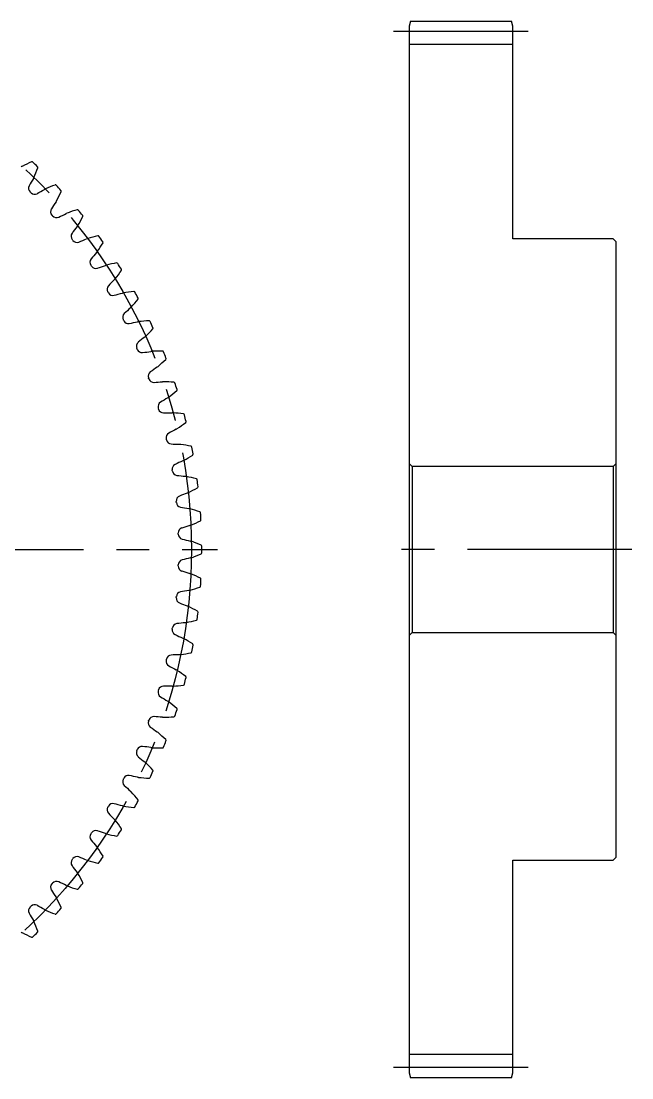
# Model space of a CAD drawing. Extents: x -2 to 144, y -8 to 114.
# Drawn here: x 84.6 to 143.5, y 10 to 112 of the extents above; entities that cross this region are included whole.
import ezdxf

# ---------------------------------------------------------------- set-up
doc = ezdxf.new("R2010")
doc.units = 0
doc.header["$LTSCALE"] = 0.5
doc.linetypes.add('CENTER', pattern=[50.8, 31.75, -6.35, 6.35, -6.35])
doc.layers.add('MSM_CENTER', color=1, linetype='CENTER')
doc.layers.add('MSM_CONTINUOUS', color=7, linetype='CONTINUOUS')

msp = doc.modelspace()

# ---------------------------------------------------------------- linework, layer by layer
at = {"layer": 'MSM_CENTER'}
for p, q in [((133.5, 111), (120.5, 111)), ((-1.5, 61), (103.5, 61)), ((143.5, 61), (120.5, 61)), ((133.5, 11), (120.5, 11))]:
    msp.add_line(p, q, dxfattribs=at)
msp.add_circle((51, 61), 50, dxfattribs=at)
at = {"layer": 'MSM_CONTINUOUS'}
for p, q in [((122.13, 112), (122, 111.5)), ((122, 111.5), (122, 10.5)), ((122.13, 112), (131.87, 112)), ((132, 111.5), (131.87, 112)), ((132, 91), (132, 111.5)), ((132, 109.75), (122, 109.75)), ((141.7, 91), (132, 91)), ((142, 90.7), (141.7, 91)), ((142, 31.3), (142, 90.7)), ((122.3, 69), (122, 69.3)), ((122.3, 69), (122.3, 53)), ((141.7, 69), (122.3, 69)), ((142, 69.3), (141.7, 69)), ((141.7, 69), (141.7, 53)), ((122, 52.7), (122.3, 53)), ((122.3, 53), (141.7, 53)), ((141.7, 53), (142, 52.7)), ((132, 10.5), (132, 31)), ((132, 31), (141.7, 31)), ((141.7, 31), (142, 31.3)), ((132, 12.25), (122, 12.25)), ((122, 10.5), (122.13, 10)), ((131.87, 10), (132, 10.5)), ((131.87, 10), (122.13, 10))]:
    msp.add_line(p, q, dxfattribs=at)
for centre, radius, start, end in [((85.04, 97.25), 0.831, 117.7, 124.794), ((92.4, 83.22), 16.67, 114.2292, 117.7), ((85.6, 98.33), 0.1, 47.1759, 114.2292), ((51, 61), 51, 46.4241, 47.1759), ((86.09, 97.88), 0.1, 339.3708, 46.4235), ((85.04, 97.25), 0.831, 328.806, 335.9), ((70.58, 103.71), 16.67, 335.9, 339.3708), ((85.78, 95.87), 0.5, 151.8598, 225.0691), ((98.91, 88.85), 15.38, 148.806, 151.8598), ((93.71, 80.58), 16.67, 110.6292, 114.1), ((87.88, 96.09), 0.1, 43.5759, 110.6292), ((51, 61), 51, 42.8241, 43.5759), ((51, 61), 48.75, 44.9309, 45.0691), ((85.87, 95.78), 0.5, 224.9309, 298.1402), ((78.85, 108.91), 15.38, 298.1402, 301.194), ((87.25, 95.04), 0.831, 114.1, 121.194), ((73.22, 102.4), 16.67, 332.3, 335.7708), ((88.33, 95.6), 0.1, 335.7708, 42.8235), ((87.9, 93.61), 0.5, 148.2598, 221.4691), ((100.56, 85.78), 15.38, 145.206, 148.2598), ((87.25, 95.04), 0.831, 325.206, 332.3), ((51, 61), 48.75, 41.3309, 41.4691), ((87.98, 93.53), 0.5, 221.3309, 294.5402), ((81.8, 107.07), 15.38, 294.5402, 297.594), ((89.31, 92.69), 0.831, 110.5, 117.594), ((94.86, 77.86), 16.67, 107.0292, 110.5), ((90.01, 93.7), 0.1, 39.9759, 107.0292), ((75.78, 100.92), 16.67, 328.7, 332.1708), ((51, 61), 51, 39.2241, 39.9759), ((90.43, 93.19), 0.1, 332.1708, 39.2246), ((102.02, 82.62), 15.38, 141.606, 144.6598), ((89.31, 92.69), 0.831, 321.606, 328.7), ((89.88, 91.23), 0.5, 144.6598, 217.8691), ((51, 61), 48.75, 37.7309, 37.8691), ((89.95, 91.14), 0.5, 217.7309, 290.9402), ((84.63, 105.04), 15.38, 290.9402, 293.994), ((91.23, 90.23), 0.831, 106.9, 113.994), ((95.83, 75.07), 16.67, 103.4292, 106.9), ((91.98, 91.19), 0.1, 36.376, 103.4292), ((51, 61), 51, 35.6241, 36.3759), ((78.24, 99.29), 16.67, 325.1, 328.5708), ((92.37, 90.65), 0.1, 328.5708, 35.6246), ((91.7, 88.73), 0.5, 141.0598, 214.2691), ((103.28, 79.38), 15.38, 138.006, 141.0598), ((91.23, 90.23), 0.831, 318.006, 325.1), ((51, 61), 48.75, 34.1309, 34.2691), ((91.77, 88.63), 0.5, 214.1309, 287.3402), ((87.33, 102.84), 15.38, 287.3402, 290.394), ((92.98, 87.64), 0.831, 103.3, 110.394), ((96.62, 72.23), 16.67, 99.8292, 103.3), ((80.59, 97.5), 16.67, 321.5, 324.9708), ((93.8, 88.55), 0.1, 32.776, 99.8292), ((51, 61), 51, 32.0241, 32.7759), ((94.15, 87.99), 0.1, 324.9708, 32.0246), ((104.33, 76.06), 15.38, 134.406, 137.4598), ((92.98, 87.64), 0.831, 314.406, 321.5), ((93.36, 86.12), 0.5, 137.4598, 210.6691), ((51, 61), 48.75, 30.5309, 30.6691), ((93.42, 86.02), 0.5, 210.5309, 283.7402), ((89.89, 100.48), 15.38, 283.7402, 286.794), ((94.57, 84.95), 0.831, 99.7, 106.794), ((97.24, 69.34), 16.67, 96.2292, 99.7), ((95.44, 85.81), 0.1, 29.176, 96.2292), ((51, 61), 51, 28.4241, 29.1759), ((82.82, 95.57), 16.67, 317.9, 321.3708), ((95.76, 85.23), 0.1, 321.3708, 28.4246), ((94.86, 83.41), 0.5, 133.8598, 207.0691), ((105.17, 72.68), 15.38, 130.806, 133.8598), ((94.57, 84.95), 0.831, 310.806, 317.9), ((51, 61), 48.75, 26.9309, 27.0691), ((94.91, 83.31), 0.5, 206.9309, 280.1402), ((92.29, 97.96), 15.38, 280.1402, 283.194), ((95.99, 82.17), 0.831, 96.1, 103.194), ((97.67, 66.42), 16.67, 92.6292, 96.1), ((96.91, 82.97), 0.1, 25.576, 92.6292), ((51, 61), 51, 24.8241, 25.5759), ((84.93, 93.5), 16.67, 314.3, 317.7708), ((97.2, 82.37), 0.1, 317.7708, 24.8246), ((96.18, 80.61), 0.5, 130.2598, 203.4691), ((105.8, 69.26), 15.38, 127.206, 130.2598), ((95.99, 82.17), 0.831, 307.206, 314.3), ((51, 61), 48.75, 23.3309, 23.4691), ((96.22, 80.51), 0.5, 203.3309, 276.5402), ((94.53, 95.29), 15.38, 276.5402, 279.594), ((97.23, 79.3), 0.831, 92.5, 99.594), ((97.92, 63.48), 16.67, 89.0292, 92.5), ((98.2, 80.05), 0.1, 21.976, 89.0292), ((51, 61), 51, 21.2241, 21.9759), ((106.21, 65.8), 15.38, 123.606, 126.6598), ((97.23, 79.3), 0.831, 303.606, 310.7), ((86.9, 91.31), 16.67, 310.7, 314.1708), ((98.45, 79.43), 0.1, 314.1708, 21.2246), ((97.32, 77.74), 0.5, 126.6598, 199.8691), ((51, 61), 48.75, 19.7309, 19.8691), ((97.36, 77.63), 0.5, 199.7309, 272.9402), ((96.59, 92.49), 15.38, 272.9402, 275.994), ((98.29, 76.36), 0.831, 88.9, 95.994), ((97.98, 60.53), 16.67, 85.4292, 88.9), ((99.3, 77.05), 0.1, 18.376, 85.4292), ((51, 61), 51, 17.6241, 18.3759), ((106.4, 62.32), 15.38, 120.006, 123.0598), ((98.29, 76.36), 0.831, 300.006, 307.1), ((88.74, 89), 16.67, 307.1, 310.5708), ((99.51, 76.41), 0.1, 310.5708, 17.6246), ((98.28, 74.8), 0.5, 123.0598, 196.2691), ((51, 61), 48.75, 16.1309, 16.2691), ((98.31, 74.68), 0.5, 196.1309, 269.3402), ((98.48, 89.57), 15.38, 269.3402, 272.394), ((99.16, 73.37), 0.831, 85.3, 92.394), ((97.86, 57.58), 16.67, 81.8292, 85.3), ((100.22, 73.98), 0.1, 14.776, 81.8292), ((51, 61), 51, 14.0241, 14.7759), ((106.37, 58.84), 15.38, 116.406, 119.4598), ((99.16, 73.37), 0.831, 296.406, 303.5), ((90.42, 86.57), 16.67, 303.5, 306.9708), ((100.38, 73.33), 0.1, 306.9708, 14.0246), ((99.05, 71.8), 0.5, 119.4598, 192.6691), ((51, 61), 48.75, 12.5309, 12.6691), ((99.08, 71.69), 0.5, 192.5309, 265.7402), ((100.18, 86.53), 15.38, 265.7402, 268.794), ((99.84, 70.32), 0.831, 81.7, 88.794), ((97.56, 54.65), 16.67, 78.2292, 81.7), ((100.93, 70.87), 0.1, 11.176, 78.2292), ((51, 61), 51, 10.4241, 11.1759), ((106.13, 55.37), 15.38, 112.806, 115.8598), ((99.84, 70.32), 0.831, 292.806, 299.9), ((91.95, 84.04), 16.67, 299.9, 303.3708), ((101.06, 70.21), 0.1, 303.3708, 10.4246), ((99.63, 68.76), 0.5, 115.8598, 189.0691), ((51, 61), 48.75, 8.9309, 9.0691), ((99.65, 68.65), 0.5, 188.9309, 262.1402), ((101.69, 83.39), 15.38, 262.1402, 265.194), ((100.33, 67.23), 0.831, 78.1, 85.194), ((97.06, 51.74), 16.67, 74.6292, 78.1), ((101.46, 67.71), 0.1, 7.576, 74.6292), ((51, 61), 51, 6.8241, 7.5759), ((105.66, 51.92), 15.38, 109.206, 112.2598), ((100.33, 67.23), 0.831, 289.206, 296.3), ((93.31, 81.43), 16.67, 296.3, 299.7708), ((101.54, 67.05), 0.1, 299.7708, 6.8246), ((100.03, 65.69), 0.5, 112.2598, 185.4691), ((51, 61), 48.75, 5.3309, 5.4691), ((100.04, 65.58), 0.5, 185.3309, 258.5402), ((102.99, 80.16), 15.38, 258.5402, 261.594), ((100.62, 64.12), 0.831, 74.5, 81.594), ((96.39, 48.86), 16.67, 71.0292, 74.5), ((101.78, 64.53), 0.1, 3.976, 71.0292), ((51, 61), 51, 3.2241, 3.9759), ((104.99, 48.5), 15.38, 105.606, 108.6598), ((100.62, 64.12), 0.831, 285.606, 292.7), ((94.51, 78.73), 16.67, 292.7, 296.1708), ((101.82, 63.86), 0.1, 296.1708, 3.2241), ((100.22, 62.61), 0.5, 108.6598, 181.8691), ((51, 61), 48.75, 1.7309, 1.8691), ((100.23, 62.49), 0.5, 181.7309, 254.9402), ((104.09, 76.86), 15.38, 254.9402, 257.994), ((100.72, 61), 0.831, 70.9, 77.994), ((95.54, 46.04), 16.67, 67.4292, 70.9), ((101.9, 61.33), 0.1, 0.376, 67.4292), ((51, 61), 51, 359.6241, 0.3759), ((104.09, 45.14), 15.38, 102.006, 105.0598), ((100.72, 61), 0.831, 282.006, 289.1), ((95.54, 75.96), 16.67, 289.1, 292.5708), ((101.9, 60.67), 0.1, 292.5708, 359.6246), ((51, 61), 48.75, 358.1309, 358.2691), ((100.22, 59.39), 0.5, 178.1309, 251.3402), ((100.23, 59.51), 0.5, 105.0598, 178.2691), ((104.99, 73.5), 15.38, 251.3402, 254.394), ((100.62, 57.88), 0.831, 67.3, 74.394), ((94.51, 43.27), 16.67, 63.8292, 67.3), ((101.82, 58.14), 0.1, 356.776, 63.8292), ((96.39, 73.14), 16.67, 285.5, 288.9708), ((101.78, 57.47), 0.1, 288.9708, 356.0246), ((51, 61), 51, 356.0241, 356.7759), ((51, 61), 48.75, 354.5309, 354.6691), ((100.03, 56.31), 0.5, 174.5309, 247.7402), ((100.04, 56.42), 0.5, 101.4598, 174.6691), ((102.99, 41.84), 15.38, 98.406, 101.4598), ((100.62, 57.88), 0.831, 278.406, 285.5), ((105.66, 70.08), 15.38, 247.7402, 250.794), ((100.33, 54.77), 0.831, 63.7, 70.794), ((93.31, 40.57), 16.67, 60.2292, 63.7), ((97.06, 70.26), 16.67, 281.9, 285.3708), ((101.46, 54.29), 0.1, 285.3708, 352.4246), ((51, 61), 51, 352.4241, 353.1759), ((101.54, 54.95), 0.1, 353.176, 60.2292), ((99.63, 53.24), 0.5, 170.9309, 244.1402), ((51, 61), 48.75, 350.9309, 351.0691), ((99.65, 53.35), 0.5, 97.8598, 171.0691), ((101.69, 38.61), 15.38, 94.806, 97.8598), ((100.33, 54.77), 0.831, 274.806, 281.9), ((106.13, 66.63), 15.38, 244.1402, 247.194), ((99.84, 51.68), 0.831, 60.1, 67.194), ((91.95, 37.96), 16.67, 56.6292, 60.1), ((97.56, 67.35), 16.67, 278.3, 281.7708), ((100.93, 51.13), 0.1, 281.7708, 348.8246), ((51, 61), 51, 348.8241, 349.5759), ((101.06, 51.79), 0.1, 349.576, 56.6292), ((99.05, 50.2), 0.5, 167.3309, 240.5402), ((51, 61), 48.75, 347.3309, 347.4691), ((99.08, 50.31), 0.5, 94.2598, 167.4691), ((100.18, 35.47), 15.38, 91.206, 94.2598), ((99.84, 51.68), 0.831, 271.206, 278.3), ((106.37, 63.16), 15.38, 240.5402, 243.594), ((99.16, 48.63), 0.831, 56.5, 63.594), ((90.42, 35.43), 16.67, 53.0292, 56.5), ((100.22, 48.02), 0.1, 278.1708, 345.2246), ((51, 61), 51, 345.2241, 345.9759), ((100.38, 48.67), 0.1, 345.976, 53.0292), ((98.28, 47.2), 0.5, 163.7309, 236.9402), ((51, 61), 48.75, 343.7309, 343.8691), ((98.31, 47.32), 0.5, 90.6598, 163.8691), ((98.48, 32.43), 15.38, 87.606, 90.6598), ((99.16, 48.63), 0.831, 267.606, 274.7), ((97.86, 64.42), 16.67, 274.7, 278.1708), ((106.4, 59.68), 15.38, 236.9402, 239.994), ((98.29, 45.64), 0.831, 52.9, 59.994), ((88.74, 33), 16.67, 49.4292, 52.9), ((99.3, 44.95), 0.1, 274.5708, 341.6246), ((51, 61), 51, 341.6241, 342.3759), ((99.51, 45.59), 0.1, 342.376, 49.4292), ((97.32, 44.26), 0.5, 160.1309, 233.3402), ((51, 61), 48.75, 340.1309, 340.2691), ((97.36, 44.37), 0.5, 87.0598, 160.2691), ((106.21, 56.2), 15.38, 233.3402, 236.394), ((96.59, 29.51), 15.38, 84.006, 87.0598), ((98.29, 45.64), 0.831, 264.006, 271.1), ((97.98, 61.47), 16.67, 271.1, 274.5708), ((97.23, 42.7), 0.831, 49.2999, 56.394), ((86.9, 30.69), 16.67, 45.8292, 49.3), ((96.22, 41.49), 0.5, 83.4598, 156.6691), ((94.53, 26.71), 15.38, 80.406, 83.4598), ((97.23, 42.7), 0.831, 260.406, 267.5), ((97.92, 58.52), 16.67, 267.5, 270.9708), ((98.2, 41.95), 0.1, 270.9708, 338.0246), ((51, 61), 51, 338.0241, 338.7759), ((98.45, 42.57), 0.1, 338.776, 45.8292), ((96.18, 41.39), 0.5, 156.5309, 229.7402), ((51, 61), 48.75, 336.5309, 336.6691), ((105.8, 52.74), 15.38, 229.7402, 232.794), ((95.99, 39.83), 0.831, 45.6999, 52.794), ((84.93, 28.5), 16.67, 42.2292, 45.7), ((94.86, 38.59), 0.5, 152.9309, 226.1402), ((51, 61), 48.75, 332.9309, 333.0691), ((94.91, 38.69), 0.5, 79.8598, 153.0691), ((92.29, 24.04), 15.38, 76.806, 79.8598), ((95.99, 39.83), 0.831, 256.806, 263.9), ((97.67, 55.58), 16.67, 263.9, 267.3708), ((96.91, 39.03), 0.1, 267.3708, 334.4235), ((51, 61), 51, 334.4241, 335.1759), ((97.2, 39.63), 0.1, 335.176, 42.2292), ((105.17, 49.32), 15.38, 226.1402, 229.194), ((94.57, 37.05), 0.831, 42.1, 49.194), ((82.82, 26.43), 16.67, 38.6292, 42.1), ((51, 61), 51, 330.8241, 331.5759), ((95.76, 36.77), 0.1, 331.576, 38.6292), ((93.36, 35.88), 0.5, 149.3309, 222.5402), ((51, 61), 48.75, 329.3309, 329.4691), ((93.42, 35.98), 0.5, 76.2598, 149.4691), ((89.89, 21.52), 15.38, 73.206, 76.2598), ((94.57, 37.05), 0.831, 253.206, 260.3), ((97.24, 52.66), 16.67, 260.3, 263.7708), ((95.44, 36.19), 0.1, 263.7708, 330.8246), ((104.33, 45.94), 15.38, 222.5402, 225.594), ((92.98, 34.36), 0.831, 38.5, 45.594), ((80.59, 24.5), 16.67, 35.0292, 38.5), ((91.77, 33.37), 0.5, 72.6598, 145.8691), ((87.33, 19.16), 15.38, 69.606, 72.6598), ((51, 61), 51, 327.2241, 327.9759), ((94.15, 34.01), 0.1, 327.976, 35.0292), ((91.7, 33.27), 0.5, 145.7309, 218.9402), ((51, 61), 48.75, 325.7309, 325.8691), ((103.28, 42.62), 15.38, 218.9402, 221.994), ((92.98, 34.36), 0.831, 249.606, 256.7), ((96.62, 49.77), 16.67, 256.7, 260.1708), ((93.8, 33.45), 0.1, 260.1708, 327.2246), ((91.23, 31.77), 0.831, 34.9, 41.994), ((78.24, 22.71), 16.67, 31.4292, 34.9), ((89.88, 30.77), 0.5, 142.1309, 215.3402), ((51, 61), 48.75, 322.1309, 322.2691), ((89.95, 30.86), 0.5, 69.0598, 142.2691), ((84.63, 16.96), 15.38, 66.006, 69.0598), ((91.23, 31.77), 0.831, 246.006, 253.1), ((95.83, 46.93), 16.67, 253.1, 256.5708), ((91.98, 30.81), 0.1, 256.5708, 323.6235), ((51, 61), 51, 323.6241, 324.3759), ((92.37, 31.35), 0.1, 324.376, 31.4292), ((102.02, 39.38), 15.38, 215.3402, 218.394), ((89.31, 29.31), 0.831, 31.3, 38.394), ((75.78, 21.08), 16.67, 27.8292, 31.3), ((87.9, 28.39), 0.5, 138.5309, 211.7402), ((51, 61), 48.75, 318.5309, 318.6691), ((87.98, 28.47), 0.5, 65.4598, 138.6691), ((81.8, 14.93), 15.38, 62.406, 65.4598), ((89.31, 29.31), 0.831, 242.406, 249.5), ((51, 61), 51, 320.0241, 320.7759), ((90.43, 28.81), 0.1, 320.776, 27.8292), ((100.56, 36.22), 15.38, 211.7402, 214.794), ((94.86, 44.14), 16.67, 249.5, 252.9708), ((90.01, 28.3), 0.1, 252.9708, 320.0235), ((51, 61), 48.75, 314.9309, 315.0691), ((85.87, 26.22), 0.5, 61.8598, 135.0691), ((78.85, 13.09), 15.38, 58.806, 61.8598), ((87.25, 26.96), 0.831, 27.7, 34.794), ((73.22, 19.6), 16.67, 24.2292, 27.7), ((85.78, 26.13), 0.5, 134.9309, 208.1402), ((98.91, 33.15), 15.38, 208.1402, 211.194), ((87.25, 26.96), 0.831, 238.806, 245.9), ((93.71, 41.42), 16.67, 245.9, 249.3708), ((87.88, 25.91), 0.1, 249.3708, 316.4235), ((51, 61), 51, 316.4241, 317.1759), ((88.33, 26.4), 0.1, 317.176, 24.2292), ((85.04, 24.75), 0.831, 24.1, 31.194), ((70.58, 18.29), 16.67, 20.6292, 24.1), ((85.04, 24.75), 0.831, 235.206, 242.3), ((92.4, 38.78), 16.67, 242.3, 245.7708), ((85.6, 23.67), 0.1, 245.7708, 312.8235), ((51, 61), 51, 312.8241, 313.5759), ((86.09, 24.12), 0.1, 313.5759, 20.6292)]:
    msp.add_arc(centre, radius, start, end, dxfattribs=at)

doc.saveas('drawing.dxf')
